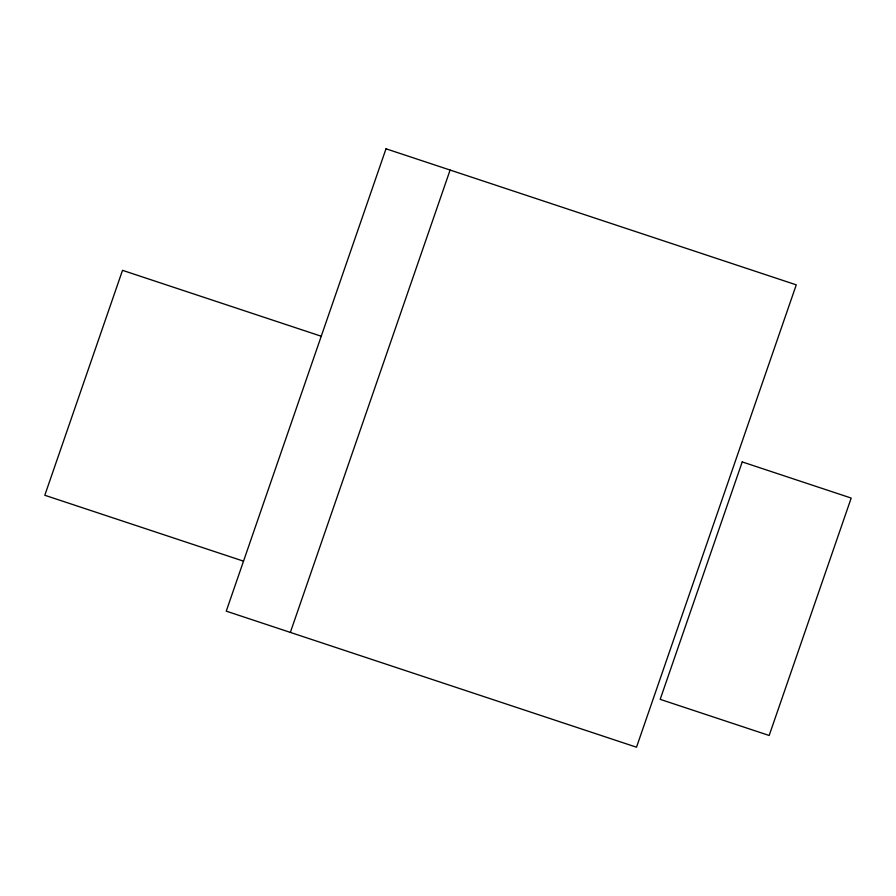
<?xml version="1.0" encoding="UTF-8"?>
<svg xmlns="http://www.w3.org/2000/svg" width="896" height="896" viewBox="0 0 896 896"><rect width="100%" height="100%" fill="white"/><g stroke="black" fill="none" stroke-linecap="round" stroke-linejoin="round"><path stroke-width="1.34" d="M290.349 632.408L450.106 170.05M321.238 336.235L122.517 270.334L44.8 495.264L243.522 561.165M386.008 148.792L226.251 611.15L636.507 747.208L796.264 284.85L386.008 148.792M742.224 461.922L660.184 699.35L769.171 735.482L851.2 498.064L742.224 461.922"/></g></svg>
